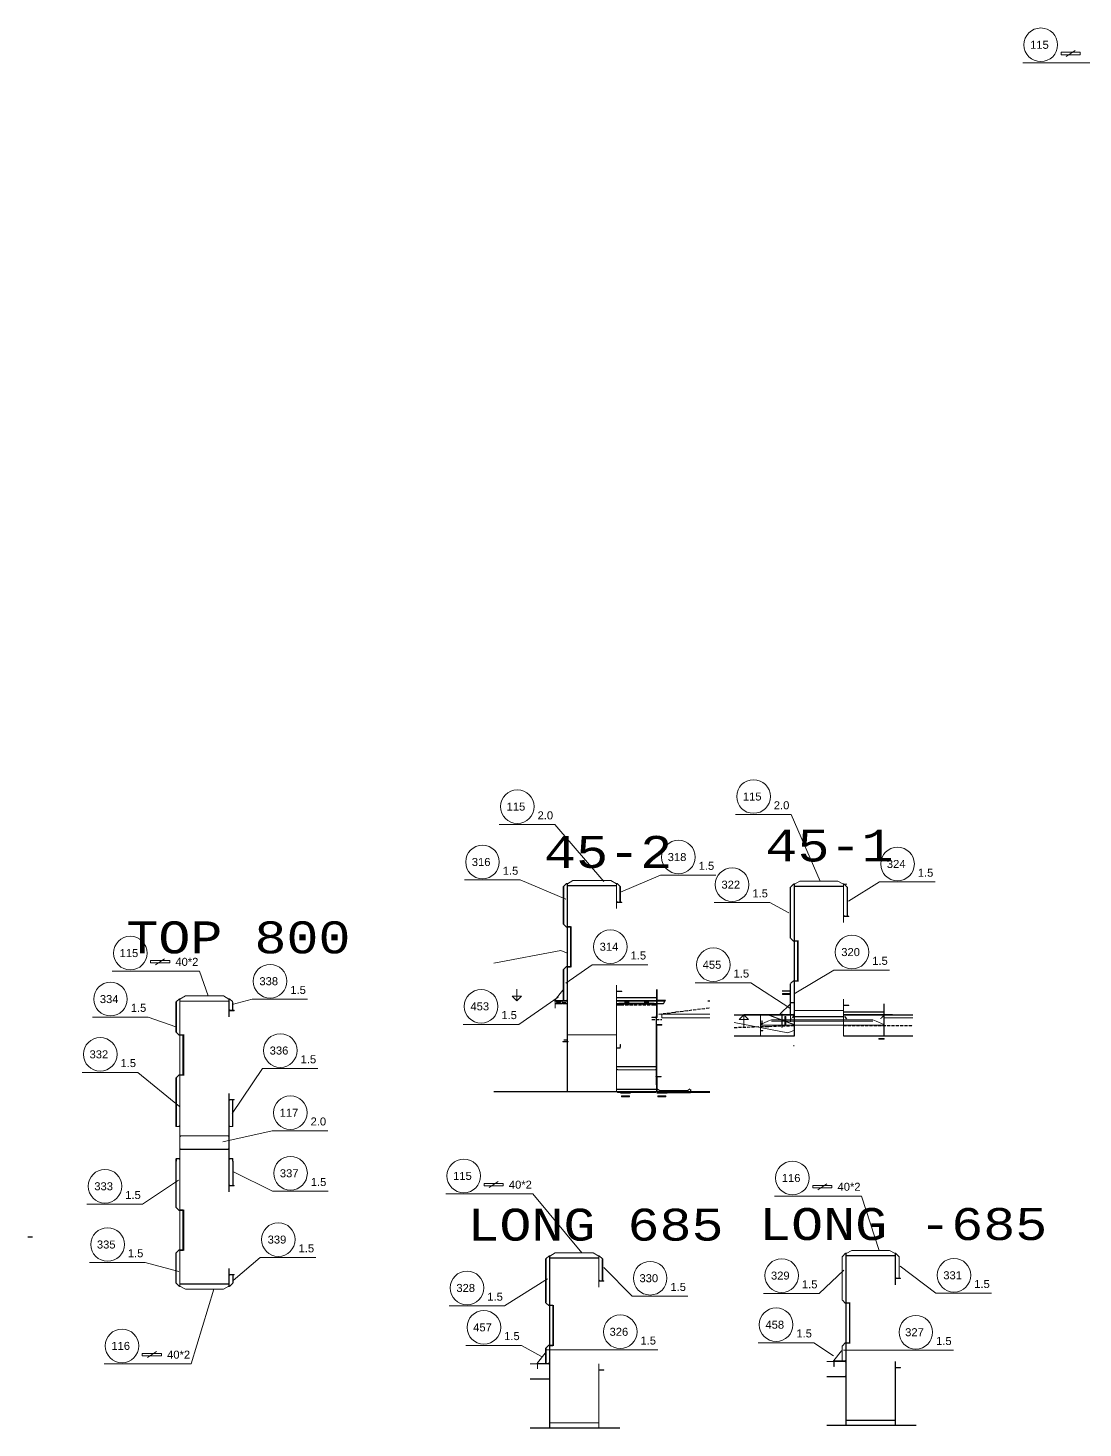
# Model space of a CAD drawing. Header units: inches. Extents: x -13175 to 44880, y -10439 to 22675.
# Drawn here: x -1612 to 6641, y -10278 to 674 of the extents above; entities that cross this region are included whole.
import ezdxf

# ---------------------------------------------------------------- set-up
doc = ezdxf.new("R2010")
doc.units = ezdxf.units.IN
doc.header["$MEASUREMENT"] = 0
for name, pattern in [('Dashed', [10, 7.5, -2.5]), ('Dashed_dotted', [34, 24, -5, 0, -5]), ('Short_dashed', [5, 3.75, -1.25])]:
    doc.linetypes.add(name, pattern=pattern)
doc.layers.get('0').update_dxf_attribs({"linetype": 'CONTINUOUS'})
doc.styles.add('Style_ARIAL', font='ARIAL')
doc.styles.add('Style_Courier_New', font='Courier New')

msp = doc.modelspace()

# ---------------------------------------------------------------- linework, layer by layer
at = {"color": 1, "lineweight": 0}
for p, q in [((6619.93505, 483.94523), (6469.64131, 483.94523)), ((6469.64131, 483.94523), (6469.64131, 465.1586)), ((6469.64131, 465.1586), (6619.93505, 465.1586)), ((6509.56288, 451.06864), (6580.01348, 498.03519)), ((6619.93505, 465.1586), (6619.93505, 483.94523)), ((-503.43684, -6621.22369), (-653.73019, -6621.22369)), ((-653.73019, -6621.22369), (-653.73019, -6640.01031)), ((-653.73019, -6640.01031), (-503.43684, -6640.01031)), ((-613.80862, -6654.10028), (-543.35841, -6607.13372)), ((-503.43684, -6640.01031), (-503.43684, -6621.22369)), ((-380.68751, -6898.09899), (-83.79001, -6898.09899)), ((-40.489, -6938.09838), (-423.9889, -6938.09838)), ((4203.69435, -7084.68804), (4996.98888, -7084.68804)), ((4203.69435, -7095.73693), (4996.98888, -7095.73693)), ((5083.59166, -7127.11511), (4117.09157, -7127.11511)), ((2992.17931, -7450.47937), (3305.67876, -7450.47937)), ((3295.67891, -7475.2276), (3002.17916, -7475.2276)), ((3305.67876, -7627.25549), (2992.17931, -7627.25549)), ((3305.67876, -7629.37646), (2992.17931, -7629.37646)), ((3002.17916, -7652.00372), (3295.67891, -7652.00372)), ((2105.80922, -8364.32366), (1955.51549, -8364.32366)), ((1955.51549, -8364.32366), (1955.51549, -8383.11029)), ((1955.51549, -8383.11029), (2105.80922, -8383.11029)), ((1995.43706, -8397.20025), (2065.88765, -8350.2337)), ((2105.80922, -8383.11029), (2105.80922, -8364.32366)), ((4677.12117, -8380.88403), (4526.82744, -8380.88403)), ((4526.82744, -8380.88403), (4526.82744, -8399.67065)), ((4526.82744, -8399.67065), (4677.12117, -8399.67065)), ((4566.74901, -8413.76062), (4637.1996, -8366.79406)), ((4677.12117, -8399.67065), (4677.12117, -8380.88403)), ((2852.41109, -8947.73278), (2468.91042, -8947.73278)), ((2512.21181, -8907.73339), (2809.1097, -8907.73339)), ((4758.32387, -8936.64117), (4758.32387, -9277.93145)), ((5171.87825, -8928.48687), (4788.37834, -8928.48687)), ((4831.67974, -8888.48748), (5128.57686, -8888.48748)), ((5201.93273, -9103.43194), (5201.93273, -8936.64117)), ((-40.489, -9152.09985), (-423.9889, -9152.09985)), ((-380.68751, -9192.09924), (-83.79001, -9192.09924)), ((4758.32387, -9635.04205), (4758.32387, -9750.43206)), ((-567.84076, -9694.09509), (-718.13411, -9694.09509)), ((-718.13411, -9694.09509), (-718.13411, -9712.88171)), ((-718.13411, -9712.88171), (-567.84076, -9712.88171)), ((-678.21254, -9726.97168), (-607.76233, -9680.00512)), ((-567.84076, -9712.88171), (-567.84076, -9694.09509))]:
    msp.add_line(p, q, dxfattribs=at)
at = {"color": 3, "lineweight": 0}
for p, q in [((2605.67876, -7644.93127), (2605.67876, -6014.3847)), ((2605.67952, -6358.56347), (2605.67952, -6019.29345)), ((2607.1787, -7644.93127), (2607.1787, -6014.3847)), ((2947.88762, -5995.11132), (2649.97045, -5995.11132)), ((2990.67937, -6213.56225), (2990.67937, -6014.3847)), ((2992.17931, -6213.56225), (2992.17931, -6014.3847)), ((2992.17931, -6019.29345), (2992.17931, -6163.54394)), ((4382.09172, -6019.06152), (4382.09172, -7210.55322)), ((4383.59166, -6019.06152), (4383.59166, -7210.55322)), ((4426.56118, -5999.56384), (4724.12282, -5999.56384)), ((4767.09157, -6019.06152), (4767.09157, -6323.65441)), ((4768.59151, -6019.06152), (4768.59151, -6323.65441)), ((2607.17946, -6035.1336), (2990.67937, -6035.1336)), ((4382.09172, -6024.02978), (4382.09172, -6468.65869)), ((4767.09157, -6039.58612), (4383.59166, -6039.58612)), ((4768.59151, -6273.65441), (4768.59151, -6024.02978)), ((2992.17931, -6163.54394), (3017.67903, -6163.54394)), ((4794.092, -6273.65441), (4768.59151, -6273.65441)), ((2632.17946, -6673.56286), (2632.17946, -6353.56317)), ((2637.179, -6673.56286), (2637.179, -6353.56317)), ((4408.59166, -6463.65533), (4408.59166, -6783.65502)), ((4413.59197, -6463.65533), (4413.59197, -6783.65502)), ((2605.67876, -6933.58178), (2605.67876, -6668.55798)), ((4382.09172, -6778.65319), (4382.09172, -7043.677)), ((2990.67937, -7644.93127), (2990.67937, -6813.56225)), ((2992.17931, -7644.93127), (2992.17931, -6813.56225)), ((3305.67876, -7063.08923), (3305.67876, -6848.72918)), ((3308.6794, -7063.08923), (3308.6794, -6848.72918)), ((-425.48884, -9173.11273), (-425.48884, -6917.08551)), ((-425.48884, -7205.09973), (-425.48884, -6922.09954)), ((-423.9889, -9173.11273), (-423.9889, -6917.08551)), ((-40.489, -7060.09851), (-40.489, -6917.08551)), ((-38.98906, -7060.09851), (-38.98906, -6917.08551)), ((-38.98906, -6922.09954), (-38.98906, -7010.10003)), ((2605.67876, -6933.58178), (2505.67876, -6933.58178)), ((2605.67876, -6937.82525), (2505.67876, -6937.82525)), ((2571.60588, -6956.21362), (2605.67952, -6956.21362)), ((2571.60588, -6959.04107), (2605.67952, -6959.04107)), ((2580.17903, -6933.58178), (2605.67876, -6933.58178)), ((3305.67876, -6933.58178), (2992.17931, -6933.58178)), ((3305.67876, -6937.82525), (2992.17931, -6937.82525)), ((2992.17931, -6956.9201), (3305.67952, -6956.9201)), ((2992.17931, -6959.04107), (3305.67952, -6959.04107)), ((3305.67876, -6937.82525), (3305.67876, -6933.58178)), ((3305.77947, -6937.82525), (3305.77947, -6933.58178)), ((3307.1787, -6956.21209), (3358.96627, -6956.21209)), ((3307.1787, -6959.04107), (3357.52584, -6959.04107)), ((3723.12261, -6935.70275), (3705.28814, -6935.70275)), ((3723.12261, -6937.82525), (3705.28814, -6937.82525)), ((4767.09157, -6923.65441), (4767.09157, -7210.55322)), ((4768.59151, -6923.65441), (4768.59151, -7210.55322)), ((5082.09172, -6958.8244), (5082.09172, -7210.55322)), ((5085.0916, -6958.8244), (5085.0916, -7210.55322)), ((-38.98906, -7010.10003), (-13.48895, -7010.10003)), ((3347.67934, -7040.35668), (3347.67934, -7068.64038)), ((3347.67934, -7040.35668), (3723.12261, -7040.35668)), ((3723.12261, -7068.64038), (3347.67934, -7068.64038)), ((3912.01879, -7047.91894), (4382.09172, -7047.91894)), ((4188.79567, -7050.48089), (4381.12126, -7123.35992)), ((4189.76613, -7047.91894), (4382.09172, -7120.7995)), ((4382.09172, -7043.677), (4356.592, -7043.677)), ((4768.59151, -7043.677), (5082.09172, -7043.677)), ((4768.59151, -7047.91894), (5082.09172, -7047.91894)), ((5085.0916, -7045.09149), (5310.83776, -7045.09149)), ((5085.0916, -7047.91894), (5310.83776, -7047.91894)), ((-398.9889, -7520.09912), (-398.9889, -7200.09942)), ((-393.98898, -7520.09912), (-393.98898, -7200.09942)), ((3305.67876, -7527.55151), (3305.67876, -7121.6723)), ((3307.67919, -7527.55151), (3307.67919, -7121.6723)), ((3912.01879, -7210.55322), (4383.59166, -7210.55322)), ((3912.01879, -7212.67419), (4383.59166, -7212.67419)), ((4117.09157, -7174.41278), (4117.09157, -7210.55322)), ((4118.59151, -7174.41278), (4118.59151, -7210.55322)), ((4767.09157, -7210.55322), (5310.83776, -7210.55322)), ((4767.09157, -7212.67419), (5310.83776, -7212.67419)), ((2992.17931, -7303.40142), (3017.73397, -7303.40142)), ((2992.17931, -7305.52392), (3017.73397, -7305.52392)), ((-425.48884, -7918.59918), (-425.48884, -7515.10034)), ((3305.67876, -7644.93127), (3305.67876, -7531.79345)), ((3308.6794, -7644.93127), (3308.6794, -7531.79345)), ((-40.489, -8430.09973), (-40.489, -7660.09851)), ((-38.98906, -8430.09973), (-38.98906, -7660.09851)), ((3723.12261, -7644.93127), (2030.82906, -7644.93127)), ((3723.12261, -7647.76025), (2030.82906, -7647.76025)), ((-38.98906, -7710.10003), (-38.98906, -7918.59918)), ((-13.48895, -7710.10003), (-38.98906, -7710.10003)), ((-451.0435, -7918.59918), (-425.48884, -7918.59918)), ((-451.0435, -7920.09912), (-425.48884, -7920.09912)), ((-450.98895, -7900.09942), (-450.98895, -7918.59918)), ((-450.98895, -7918.59918), (-425.48884, -7918.59918)), ((-423.9889, -7993.10022), (-423.9889, -8097.09954)), ((-40.489, -7993.10022), (-423.9889, -7993.10022)), ((-40.489, -8097.09954), (-40.489, -7993.10022)), ((-38.98906, -7918.59918), (-13.4344, -7918.59918)), ((-38.98906, -7918.59918), (-13.48895, -7918.59918)), ((-38.98906, -7920.09912), (-13.4344, -7920.09912)), ((-13.48895, -7918.59918), (-13.48895, -7900.09942)), ((-423.9889, -8097.09954), (-40.489, -8097.09954)), ((-451.0435, -8170.09912), (-425.48884, -8170.09912)), ((-451.0435, -8171.59906), (-425.48884, -8171.59906)), ((-450.98895, -8190.10034), (-450.98895, -8171.59906)), ((-450.98895, -8171.59906), (-425.48884, -8171.59906)), ((-425.48884, -8171.59906), (-425.48884, -8575.09942)), ((-38.98906, -8170.09912), (-13.4344, -8170.09912)), ((-38.98906, -8380.09973), (-38.98906, -8171.59906)), ((-38.98906, -8171.59906), (-13.48895, -8171.59906)), ((-38.98906, -8171.59906), (-13.4344, -8171.59906)), ((-13.48895, -8171.59906), (-13.48895, -8190.10034)), ((-13.48895, -8380.09973), (-38.98906, -8380.09973)), ((-398.9889, -8570.09912), (-398.9889, -8890.10034)), ((-393.98898, -8570.09912), (-393.98898, -8890.10034)), ((-1612.48874, -8782.10015), (-1577.48889, -8782.10015)), ((-1612.48874, -8785.10003), (-1577.48889, -8785.10003)), ((-425.48884, -8885.10003), (-425.48884, -9168.10022)), ((2467.41048, -10275.73266), (2467.41048, -8927.39587)), ((2467.41048, -9320.73236), (2467.41048, -8932.33209)), ((2468.91042, -10275.73266), (2468.91042, -8927.39587)), ((2852.41109, -9175.73266), (2852.41109, -8927.39587)), ((2853.91103, -9175.73266), (2853.91103, -8927.39587)), ((2853.91103, -8932.33209), (2853.91103, -9125.73266)), ((4786.87841, -10256.48675), (4786.87841, -8908.16674)), ((4786.87841, -9301.48645), (4786.87841, -8913.08618)), ((4788.37834, -10256.48675), (4788.37834, -8908.16674)), ((5171.87825, -9156.48675), (5171.87825, -8908.16674)), ((5173.37819, -9156.48675), (5173.37819, -8908.16674)), ((5173.37819, -8913.08618), (5173.37819, -9106.48675)), ((-40.489, -9173.11273), (-40.489, -9030.09973)), ((-38.98906, -9173.11273), (-38.98906, -9030.09973)), ((-38.98906, -9168.10022), (-38.98906, -9080.09973)), ((-38.98906, -9080.09973), (-13.48895, -9080.09973)), ((2853.91103, -9125.73266), (2879.41075, -9125.73266)), ((5173.37819, -9106.48675), (5198.87868, -9106.48675)), ((4813.37834, -9296.48614), (4813.37834, -9616.48584)), ((4818.37865, -9296.48614), (4818.37865, -9616.48584)), ((2493.91042, -9635.73175), (2493.91042, -9315.73205)), ((2498.91072, -9635.73175), (2498.91072, -9315.73205)), ((2467.41048, -9772.73278), (2467.41048, -9630.73297)), ((4786.87841, -9753.48687), (4786.87841, -9611.48706)), ((2467.41048, -9775.73266), (2317.41048, -9775.73266)), ((2467.41048, -9772.73278), (2367.41048, -9772.73278)), ((2467.41048, -9775.73266), (2367.41048, -9775.73266)), ((2441.91075, -9772.73278), (2467.41048, -9772.73278)), ((2467.41048, -9889.7326), (2467.41048, -9775.73266)), ((2852.41109, -10275.73266), (2852.41109, -9775.73266)), ((2853.91103, -10275.73266), (2853.91103, -9775.73266)), ((4786.87841, -9756.48675), (4636.87841, -9756.48675)), ((4786.87841, -9753.48687), (4686.87841, -9753.48687)), ((4786.87841, -9756.48675), (4686.87841, -9756.48675)), ((4761.37868, -9753.48687), (4786.87841, -9753.48687)), ((4786.87841, -9870.48669), (4786.87841, -9756.48675)), ((5171.87825, -10256.48675), (5171.87825, -9756.48675)), ((5173.37819, -10256.48675), (5173.37819, -9756.48675)), ((4636.87841, -9874.55926), (4782.94393, -9874.55926)), ((3017.41048, -10275.73266), (2317.41048, -10275.73266)), ((3017.41048, -10277.73309), (2317.41048, -10277.73309)), ((5336.87841, -10256.48675), (4636.87841, -10256.48675)), ((5336.87841, -10258.48718), (4636.87841, -10258.48718))]:
    msp.add_line(p, q, dxfattribs=at)
at = {"color": 3, "linetype": 'Short_dashed', "lineweight": 25}
for p, q in [((2577.12423, -6042.87133), (2577.12423, -6335.87518)), ((3020.73384, -6160.48913), (3020.73384, -6042.87133)), ((4353.53719, -6445.11743), (4353.53719, -6047.62597)), ((2577.12423, -6692.07025), (2577.12423, -6930.52697)), ((4353.53719, -7040.62219), (4353.53719, -6802.2265)), ((-454.04376, -6945.65454), (-454.04376, -7181.54473)), ((-10.43414, -7007.04522), (-10.43414, -6945.65454)), ((2317.41048, -9893.80517), (2463.476, -9893.80517))]:
    msp.add_line(p, q, dxfattribs=at)
at = {"color": 7, "lineweight": 0}
for p, q in [((4768.59151, -6024.08013), (4794.092, -6024.08013)), ((4352.03725, -6970.1571), (4352.03725, -7101.54748))]:
    msp.add_line(p, q, dxfattribs=at)
at = {"color": 1, "linetype": 'Short_dashed', "lineweight": 25}
for p, q in [((4797.14681, -6047.62597), (4797.14681, -6270.60113)), ((-454.04376, -7538.6538), (-454.04376, -7900.09942)), ((-10.43414, -7900.09942), (-10.43414, -7713.15484)), ((-454.04376, -8551.54443), (-454.04376, -8190.10034)), ((-10.43414, -8190.10034), (-10.43414, -8377.04492)), ((-454.04376, -9144.54522), (-454.04376, -8908.65502)), ((2438.85595, -8955.88708), (2438.85595, -9297.17736)), ((2882.46556, -9122.67785), (2882.46556, -8955.88708)), ((-10.43414, -9083.15454), (-10.43414, -9144.54522)), ((2438.85595, -9654.28796), (2438.85595, -9769.67797))]:
    msp.add_line(p, q, dxfattribs=at)
at = {"color": 6, "lineweight": 0}
for p, q in [((2210.67907, -6935.70275), (2174.2304, -6899.00994)), ((2247.37188, -6899.00994), (2174.2304, -6899.00994)), ((2210.67907, -6844.21563), (2210.67907, -6935.70275)), ((2247.37188, -6899.00994), (2210.67907, -6935.70275)), ((3950.39922, -7082.49078), (3987.09203, -7045.79797)), ((3950.39922, -7082.49078), (4023.5407, -7082.49078)), ((3987.09203, -7045.79797), (4023.5407, -7082.49078)), ((3987.09203, -7137.28509), (3987.09203, -7045.79797)), ((4383.59166, -7060.15039), (4383.59166, -7011.14984)), ((4383.59166, -7011.14984), (4767.09157, -7011.14984)), ((4767.09157, -7060.15039), (4383.59166, -7060.15039)), ((4767.09157, -7060.15039), (4767.09157, -7011.14984))]:
    msp.add_line(p, q, dxfattribs=at)
at = {"color": 2, "linetype": 'Dashed', "lineweight": 25}
for p, q in [((4289.09169, -6856.99945), (4352.09142, -6856.99945)), ((3032.17946, -6959.04107), (3112.179, -6959.04107)), ((3185.67907, -6959.04107), (3265.67937, -6959.04107)), ((4287.09203, -7144.15612), (4287.09203, -7038.08923))]:
    msp.add_line(p, q, dxfattribs=at)
at = {"color": 2, "lineweight": 0}
for p, q in [((4289.2809, -6878.08557), (4289.2809, -6885.91333)), ((4351.90297, -6878.08557), (4289.2809, -6878.08557)), ((4289.2809, -6885.91333), (4351.90297, -6885.91333)), ((4351.90297, -6885.91333), (4351.90297, -6878.08557)), ((2554.83495, -6944.5849), (2523.52391, -6944.5849)), ((2523.52391, -6944.5849), (2523.52391, -6948.49877)), ((2523.52391, -6948.49877), (2554.83495, -6948.49877)), ((2554.83495, -6948.49877), (2554.83495, -6944.5849)), ((3087.83437, -6944.5849), (3056.52333, -6944.5849)), ((3056.52333, -6944.5849), (3056.52333, -6948.49877)), ((3056.52333, -6948.49877), (3087.83437, -6948.49877)), ((3087.83437, -6948.49877), (3087.83437, -6944.5849)), ((3241.33474, -6944.5849), (3210.0237, -6944.5849)), ((3210.0237, -6944.5849), (3210.0237, -6948.49877)), ((3210.0237, -6948.49877), (3241.33474, -6948.49877)), ((3241.33474, -6948.49877), (3241.33474, -6944.5849)), ((3368.80437, -6930.12719), (3306.1823, -6930.12719)), ((3306.1823, -6930.12719), (3306.1823, -6937.95495)), ((3306.1823, -6937.95495), (3368.80437, -6937.95495)), ((3368.80437, -6937.95495), (3368.80437, -6930.12719)), ((4127.63463, -7092.36779), (4131.54851, -7092.36779)), ((4127.63463, -7123.67883), (4127.63463, -7092.36779)), ((4131.54851, -7092.36779), (4131.54851, -7123.67883)), ((4316.00591, -7059.81164), (4308.17815, -7059.81164)), ((4308.17815, -7059.81164), (4308.17815, -7122.43371)), ((4316.00591, -7122.43371), (4316.00591, -7059.81164)), ((4131.54851, -7123.67883), (4127.63463, -7123.67883)), ((4308.17815, -7122.43371), (4316.00591, -7122.43371)), ((3030.86797, -7680.16229), (3030.86797, -7687.99005)), ((3093.49004, -7680.16229), (3030.86797, -7680.16229)), ((3030.86797, -7687.99005), (3093.49004, -7687.99005)), ((3093.49004, -7687.99005), (3093.49004, -7680.16229)), ((3315.86782, -7680.16229), (3315.86782, -7687.99005)), ((3378.48989, -7680.16229), (3315.86782, -7680.16229)), ((3315.86782, -7687.99005), (3378.48989, -7687.99005)), ((3378.48989, -7687.99005), (3378.48989, -7680.16229))]:
    msp.add_line(p, q, dxfattribs=at)
at = {"color": 3, "linetype": 'Dashed_dotted', "lineweight": 25}
for p, q in [((2571.67913, -6948.43316), (2605.67952, -6948.43316)), ((2992.17931, -6966.46447), (3305.67952, -6966.46447)), ((3026.17894, -6969.64593), (2992.17931, -6969.64593)), ((3305.67952, -6969.64593), (3271.67913, -6969.64593)), ((3321.67913, -7040.35668), (3723.12261, -6990.08203)), ((4382.09172, -6952.45996), (4356.592, -6952.45996)), ((3268.67925, -7082.78375), (3347.67934, -7082.78375)), ((4117.09157, -7111.20477), (4117.09157, -7129.23608)), ((4382.09172, -7051.4544), (4356.592, -7076.56121)), ((4794.092, -7076.56121), (4768.59151, -7051.4544)), ((5082.09172, -7051.4544), (5056.592, -7076.56121)), ((3912.01879, -7144.28887), (4383.59166, -7129.23608)), ((4767.09157, -7129.23608), (5310.83776, -7129.23608)), ((4382.09172, -7288.3349), (4377.09142, -7288.3349))]:
    msp.add_line(p, q, dxfattribs=at)
at = {"color": 3, "lineweight": 25}
for p, q in [((3305.67876, -6912.37054), (2992.17931, -6912.37054)), ((3305.67876, -6913.07702), (3305.67876, -6910.95605)), ((3305.67876, -7593.31384), (3305.67876, -7053.08404)), ((4767.09157, -7060.6463), (4383.59166, -7060.6463)), ((4768.59151, -7023.17071), (5082.09172, -7023.17071)), ((5085.0916, -7045.08996), (5310.83776, -7045.08996)), ((-398.9889, -7520.09912), (-398.9889, -7200.09942)), ((2605.67952, -7244.71154), (2580.17903, -7244.71154)), ((2992.17931, -7627.25549), (3017.67903, -7627.25549)), ((3307.1787, -7652.00372), (3570.67891, -7652.00372)), ((3723.12261, -7652.00372), (3336.2795, -7652.00372)), ((3570.67891, -7629.37646), (3570.67891, -7653.41821)), ((-398.9889, -8890.10034), (-398.9889, -8570.09912))]:
    msp.add_line(p, q, dxfattribs=at)
at = {"color": 1, "linetype": 'Short_dashed', "lineweight": 0}
msp.add_line((2992.17931, -7452.60034), (3305.67876, -7452.60034), dxfattribs=at)
at = {"color": 2, "lineweight": 25}
for p, q in [((3102.17916, -7659.07617), (3022.17885, -7659.07617)), ((3387.179, -7659.07617), (3307.1787, -7659.07617))]:
    msp.add_line(p, q, dxfattribs=at)
at = {"color": 1, "lineweight": 0}
for points in [[(7126.25829, 212.08014), (6852.27147, 401.75376), (6170.22878, 401.75376)], [(2891.84667, -6003.09777), (2509.55373, -5557.61743), (2074.679, -5557.61743)], [(4585.30828, -5999.9392), (4357.82796, -5478.63031), (3922.95324, -5478.63031)], [(2595.46376, -6141.06012), (2237.18969, -5990.8175), (1802.31496, -5990.8175)], [(2607.18175, -6034.81774), (2607.18175, -6019.81683), (2650.48314, -5994.81683)], [(2990.67784, -6034.81774), (2990.67784, -6019.81683), (2947.37645, -5994.81683)], [(3023.08141, -6087.1264), (3335.12593, -5952.29211), (3770.00066, -5952.29211)], [(4383.59471, -6039.39386), (4383.59471, -6024.39294), (4426.89611, -5999.39294)], [(4767.08928, -6039.39386), (4767.08928, -6024.39294), (4723.78789, -5999.39294)], [(4806.74611, -6156.46997), (5049.44783, -6006.22583), (5484.32256, -6006.22583)], [(4794.092, -6044.57116), (4798.64675, -6049.12591), (4798.64675, -6269.09967), (4794.092, -6273.65441)], [(4340.6046, -6248.92755), (4190.36122, -6168.02697), (3755.4865, -6168.02697)], [(2596.25112, -6798.65747), (2802.37142, -6653.72949), (3237.24614, -6653.72949)], [(-202.06546, -6898.09899), (-271.10003, -6703.41516), (-953.14311, -6703.41516)], [(4380.47734, -6882.39465), (4692.8774, -6695.59808), (5127.75212, -6695.59808)], [(-423.9889, -6938.09838), (-423.9889, -6923.09899), (-380.68751, -6898.09899)], [(-40.489, -6938.09838), (-40.489, -6923.09899), (-83.79001, -6898.09899)], [(4346.76763, -6994.2965), (4043.25277, -6794.84429), (3608.37804, -6794.84429)], [(-16.20883, -6965.82055), (140.56379, -6923.44995), (575.43889, -6923.44995)], [(2534.35002, -6907.57775), (2226.49861, -7120.03961), (1791.62389, -7120.03961)], [(2510.67907, -6937.82525), (2510.67907, -6994.39263), (2512.67873, -6994.39263), (2512.67873, -6937.82525)], [(2995.17919, -6968.58544), (3013.56984, -6955.5819), (3284.28899, -6955.5819), (3302.67888, -6968.58544)], [(-456.86549, -7139.54187), (-672.95703, -7063.27386), (-1107.83213, -7063.27386)], [(4117.09157, -7127.11511), (4117.09157, -7120.04418), (4176.63213, -7095.73693), (4203.69435, -7084.68804)], [(4287.09203, -7047.91894), (4287.09203, -7104.48785), (4289.09169, -7104.48785), (4289.09169, -7047.91894)], [(5083.59166, -7127.11511), (5083.59166, -7120.04418), (5024.0511, -7095.73693), (4996.98888, -7084.68804)], [(5085.0916, -7042.26251), (5085.0916, -7069.02948), (5310.83776, -7069.02948)], [(2572.67934, -7254.92273), (2612.67873, -7254.92273), (2612.67873, -7258.02941), (2572.67934, -7258.02941), (2572.67934, -7254.92273)], [(-427.20584, -7762.39343), (-753.46164, -7495.4577), (-1188.33674, -7495.4577)], [(-450.98895, -7535.59899), (-455.5437, -7540.15374), (-455.5437, -7900.09942), (-450.98895, -7900.09942)], [(-16.20883, -7817.47613), (221.06801, -7465.79766), (655.94274, -7465.79766)], [(3002.17916, -7475.2276), (2992.17931, -7468.15667), (2992.17931, -7450.47937)], [(3295.67891, -7475.2276), (3305.67876, -7468.15667), (3305.67876, -7450.47937)], [(3002.17916, -7652.00372), (2992.17931, -7644.9328), (2992.17931, -7627.25549)], [(3295.67891, -7652.00372), (3305.67876, -7644.9328), (3305.67876, -7627.25549)], [(-13.48895, -7900.09942), (-8.9342, -7900.09942), (-8.9342, -7714.65478), (-13.48895, -7710.10003)], [(-455.5437, -7915.5993), (-455.5437, -7900.15435), (-454.04376, -7900.15435), (-454.04376, -7915.5993)], [(-87.29762, -8039.1253), (299.08162, -7952.1914), (733.95635, -7952.1914)], [(-8.9342, -7915.5993), (-8.9342, -7900.15435), (-10.43414, -7900.15435), (-10.43414, -7915.5993)], [(-455.5437, -8174.59893), (-455.5437, -8190.04541), (-454.04376, -8190.04541), (-454.04376, -8174.59893)], [(-450.98895, -8554.59924), (-455.5437, -8550.04449), (-455.5437, -8190.10034), (-450.98895, -8190.10034)], [(-13.48895, -8190.10034), (-8.9342, -8190.10034), (-8.9342, -8375.54498), (-13.48895, -8380.09973)], [(-8.9342, -8174.59893), (-8.9342, -8190.04541), (-10.43414, -8190.04541), (-10.43414, -8174.59893)], [(-4.47978, -8273.32177), (300.57393, -8425.8471), (735.44866, -8425.8471)], [(-434.32711, -8338.02972), (-716.27025, -8527.53167), (-1151.14535, -8527.53167)], [(2719.2072, -8907.73187), (2338.14489, -8446.51513), (1656.10219, -8446.51513)], [(5047.69384, -8888.48596), (4909.45684, -8463.0755), (4227.41414, -8463.0755)], [(-450.98895, -9147.60003), (-455.5437, -9143.04528), (-455.5437, -8910.15496), (-450.98895, -8905.60022)], [(-7.35301, -9124.78662), (205.02492, -8944.58642), (639.89965, -8944.58642)], [(2441.91075, -8952.83227), (2437.35601, -8957.38702), (2437.35601, -9295.67742), (2441.91075, -9300.23217)], [(2468.91042, -8947.73278), (2468.91042, -8932.73339), (2512.21181, -8907.73339)], [(2852.41109, -8947.73278), (2852.41109, -8932.73339), (2809.1097, -8907.73339)], [(2879.41075, -9125.73266), (2883.9655, -9121.17791), (2883.9655, -8957.38702), (2879.41075, -8952.83227)], [(4761.37868, -8933.58636), (4756.82393, -8938.14111), (4756.82393, -9276.43151), (4761.37868, -9280.98626)], [(4788.37834, -8928.48687), (4788.37834, -8913.48748), (4831.67974, -8888.48748)], [(5171.87825, -8928.48687), (5171.87825, -8913.48748), (5128.57686, -8888.48748)], [(5198.87868, -9106.48675), (5203.43343, -9101.932), (5203.43343, -8938.14111), (5198.87868, -8933.58636)], [(-432.10925, -9053.99346), (-695.973, -8983.20031), (-1130.84811, -8983.20031)], [(-13.48895, -9080.09973), (-8.9342, -9084.65448), (-8.9342, -9143.04528), (-13.48895, -9147.60003)], [(2892.41735, -9021.57159), (3114.12603, -9246.74554), (3549.00075, -9246.74554)], [(4770.99782, -9043.10174), (4577.62319, -9226.29876), (4142.74846, -9226.29876)], [(5211.18108, -9012.5689), (5491.06618, -9223.75512), (5925.94091, -9223.75512)], [(-158.37039, -9192.09924), (-335.50395, -9776.28656), (-1017.54702, -9776.28656)], [(-423.9889, -9152.09985), (-423.9889, -9167.09924), (-380.68751, -9192.09924)], [(-40.489, -9152.09985), (-40.489, -9167.09924), (-83.79001, -9192.09924)], [(2452.46373, -9111.64117), (2116.43621, -9322.95709), (1681.56148, -9322.95709)], [(2403.9652, -9717.87591), (2248.07607, -9631.2716), (1813.20134, -9631.2716)], [(4690.33757, -9714.41217), (4534.44844, -9610.48608), (4099.57372, -9610.48608)], [(4761.37868, -9631.98724), (4756.82393, -9636.54199), (4756.82393, -9748.93212), (4761.37868, -9753.48687)], [(2441.91075, -9651.23315), (2437.35601, -9655.7879), (2437.35601, -9768.17804), (2441.91075, -9772.73278)], [(2442.07097, -9665.91363), (2879.93261, -9665.91363), (3314.80733, -9665.91363)], [(4766.54912, -9669.37738), (5192.65996, -9669.37738), (5627.53469, -9669.37738)], [(2372.41079, -9775.73266), (2372.41079, -9815.73205), (2374.41045, -9815.73205), (2374.41045, -9775.73266)], [(4691.87871, -9756.48675), (4691.87871, -9796.48614), (4693.87838, -9796.48614), (4693.87838, -9756.48675)]]:
    msp.add_lwpolyline(points, dxfattribs=at)
at = {"color": 3, "lineweight": 0}
for points in [[(2605.67952, -6019.29345), (2600.70211, -6019.29345), (2580.17903, -6039.81652)], [(2649.97045, -5995.11132), (2607.17946, -6019.81683), (2607.17946, -6035.1336)], [(2990.67937, -6035.1336), (2990.67937, -6019.81683), (2947.88762, -5995.11132)], [(3017.67903, -6039.81652), (2997.15673, -6019.29345), (2992.17931, -6019.29345)], [(4383.59166, -6039.58612), (4383.59166, -6024.37158), (4426.56118, -5999.56384)], [(4724.12282, -5999.56384), (4767.09157, -6024.37158), (4767.09157, -6039.58612)], [(2580.17903, -6039.81652), (2575.62429, -6044.37127), (2575.62429, -6334.37524), (2580.17903, -6338.92999)], [(3017.67903, -6163.54394), (3022.23378, -6158.98919), (3022.23378, -6044.37127), (3017.67903, -6039.81652)], [(4356.592, -6448.17224), (4352.03725, -6443.61749), (4352.03725, -6049.12591), (4356.592, -6044.57116)], [(4356.592, -6044.57116), (4377.13414, -6024.02978), (4382.09172, -6024.02978)], [(4768.59151, -6024.02978), (4773.54909, -6024.02978), (4794.092, -6044.57116)], [(2580.17903, -6338.92999), (2600.72881, -6358.56347), (2605.67952, -6358.56347)], [(4382.09172, -6468.65869), (4377.07845, -6468.65869), (4356.592, -6448.17224)], [(2030.82906, -6641.7666), (2555.45369, -6542.36627), (2601.81523, -6561.29327)], [(2605.67876, -6668.55798), (2600.63649, -6668.55798), (2580.17903, -6689.01544)], [(2580.17903, -6689.01544), (2575.62429, -6693.57019), (2575.62429, -6929.02703), (2580.17903, -6933.58178)], [(4356.592, -6799.17169), (4377.10973, -6778.65319), (4382.09172, -6778.65319)], [(4356.592, -7043.677), (4352.03725, -7039.12225), (4352.03725, -6803.72644), (4356.592, -6799.17169)], [(-450.98895, -6942.59973), (-455.5437, -6947.15448), (-455.5437, -7180.0448), (-450.98895, -7184.59954)], [(-425.48884, -6922.09954), (-430.48877, -6922.09954), (-450.98895, -6942.59973)], [(-13.48895, -6942.59973), (-33.98875, -6922.09954), (-38.98906, -6922.09954)], [(-13.48895, -7010.10003), (-8.9342, -7005.54528), (-8.9342, -6947.15448), (-13.48895, -6942.59973)], [(2565.60613, -6950.55566), (2565.60613, -6930.85961), (2567.60656, -6930.85961), (2567.60656, -6950.55566)], [(3308.6794, -6937.82525), (3373.67879, -6937.82525), (3373.67879, -6933.58178), (3308.6794, -6933.58178)], [(3268.67925, -7063.08923), (3308.6794, -7063.08923), (3308.6794, -7066.1242), (3268.67925, -7066.1242), (3268.67925, -7063.08923)], [(3912.01879, -7045.09149), (3987.09203, -7045.09149), (3987.09203, -7043.677), (4382.09172, -7043.677)], [(3912.01879, -7106.44403), (4331.86666, -7185.99267), (4378.2282, -7167.06567)], [(-450.98895, -7184.59954), (-430.48877, -7205.09973), (-425.48884, -7205.09973)], [(3307.67919, -7121.6723), (3347.67934, -7121.6723), (3347.67934, -7125.91577), (3307.67919, -7125.91577)], [(4121.59215, -7168.04834), (4137.0371, -7168.04834), (4137.0371, -7170.17083), (4121.59215, -7170.17083)], [(3022.23378, -7299.15948), (3022.23378, -7277.31652), (3020.73384, -7277.31652), (3020.73384, -7299.15948)], [(-425.48884, -7515.10034), (-430.48877, -7515.10034), (-450.98895, -7535.59899)], [(3300.67922, -7531.79345), (3340.67937, -7531.79345), (3340.67937, -7527.55151), (3300.67922, -7527.55151), (3300.67922, -7531.79345)], [(3566.67882, -7625.13452), (3548.82527, -7637.75811), (3329.0331, -7637.75811), (3311.17879, -7625.13452)], [(-425.48884, -8575.09942), (-430.48877, -8575.09942), (-450.98895, -8554.59924)], [(-450.98895, -8905.60022), (-430.48877, -8885.10003), (-425.48884, -8885.10003)], [(2467.41048, -8932.33209), (2462.41094, -8932.33209), (2441.91075, -8952.83227)], [(2879.41075, -8952.83227), (2858.91057, -8932.33209), (2853.91103, -8932.33209)], [(4786.87841, -8913.08618), (4781.8781, -8913.08618), (4761.37868, -8933.58636)], [(5198.87868, -8933.58636), (5178.3785, -8913.08618), (5173.37819, -8913.08618)], [(-425.48884, -9168.10022), (-430.48877, -9168.10022), (-450.98895, -9147.60003)], [(-13.48895, -9147.60003), (-33.98875, -9168.10022), (-38.98906, -9168.10022)], [(2441.91075, -9300.23217), (2462.41094, -9320.73236), (2467.41048, -9320.73236)], [(4761.37868, -9280.98626), (4781.8781, -9301.48645), (4786.87841, -9301.48645)], [(2467.41048, -9630.73297), (2462.41094, -9630.73297), (2441.91075, -9651.23315)], [(4786.87841, -9611.48706), (4781.8781, -9611.48706), (4761.37868, -9631.98724)], [(2317.41048, -9895.8056), (2461.545, -9895.8056), (2467.41048, -9889.7326)], [(4636.87841, -9876.55969), (4781.01216, -9876.55969), (4786.87841, -9870.48669)]]:
    msp.add_lwpolyline(points, dxfattribs=at)
at = {"color": 4, "lineweight": 0}
for points in [[(2990.67937, -6036.60607), (2606.67897, -6036.60607), (2606.67897, -6035.08783), (2990.67937, -6035.08783)], [(4767.09157, -6041.17608), (4383.09194, -6041.17608), (4383.09194, -6039.66394), (4767.09157, -6039.66394)], [(-40.489, -6939.3023), (-424.48901, -6939.3023), (-424.48901, -6937.78558), (-40.489, -6937.78558)], [(2990.67937, -7201.30487), (2606.67897, -7201.30487), (2606.67897, -7202.81243), (2990.67937, -7202.81243)], [(-40.489, -7991.50567), (-424.48901, -7991.50567), (-424.48901, -7993.01324), (-40.489, -7993.01324)], [(-40.489, -8098.69256), (-424.48901, -8098.69256), (-424.48901, -8097.18499), (-40.489, -8097.18499)], [(2852.41109, -8949.51348), (2468.41069, -8949.51348), (2468.41069, -8948.00286), (2852.41109, -8948.00286)], [(5171.87825, -8930.29351), (4787.87862, -8930.29351), (4787.87862, -8928.78289), (5171.87825, -8928.78289)], [(-40.489, -9150.89593), (-424.48901, -9150.89593), (-424.48901, -9152.41265), (-40.489, -9152.41265)], [(2852.41109, -10236.54046), (2468.41069, -10236.54046), (2468.41069, -10238.12585), (2852.41109, -10238.12585)], [(5171.87825, -10217.29455), (4787.87862, -10217.29455), (4787.87862, -10218.87994), (5171.87825, -10218.87994)]]:
    msp.add_lwpolyline(points, dxfattribs=at)
at = {"color": 6, "lineweight": 0}
for points in [[(2992.17931, -6163.56225), (3032.1787, -6163.56225), (3032.1787, -6166.56213), (2992.17931, -6166.56213)], [(4768.59151, -6273.65441), (4808.59166, -6273.65441), (4808.59166, -6276.65429), (4768.59151, -6276.65429)], [(2607.1787, -6355.56207), (2632.1787, -6355.56207), (2632.1787, -6358.56195), (2607.1787, -6358.56195)], [(4383.59166, -6465.65423), (4408.59166, -6465.65423), (4408.59166, -6468.65411), (4383.59166, -6468.65411)], [(2607.1787, -6671.56243), (2632.1787, -6671.56243), (2632.1787, -6668.56256), (2607.1787, -6668.56256)], [(4383.59166, -6781.6546), (4408.59166, -6781.6546), (4408.59166, -6778.65472), (4383.59166, -6778.65472)], [(2992.17931, -6863.56225), (3032.1787, -6863.56225), (3032.1787, -6860.56237), (2992.17931, -6860.56237)], [(4768.59151, -6973.65441), (4808.59166, -6973.65441), (4808.59166, -6970.65454), (4768.59151, -6970.65454)], [(-38.98906, -7010.09851), (1.0111, -7010.09851), (1.0111, -7013.09838), (-38.98906, -7013.09838)], [(-423.9889, -7202.09985), (-398.9889, -7202.09985), (-398.9889, -7205.09973), (-423.9889, -7205.09973)], [(-423.9889, -7202.09985), (-398.9889, -7202.09985), (-398.9889, -7205.09973), (-423.9889, -7205.09973)], [(-423.9889, -7518.09869), (-398.9889, -7518.09869), (-398.9889, -7515.09881), (-423.9889, -7515.09881)], [(-423.9889, -7518.09869), (-398.9889, -7518.09869), (-398.9889, -7515.09881), (-423.9889, -7515.09881)], [(-38.98906, -7710.09851), (1.0111, -7710.09851), (1.0111, -7707.09863), (-38.98906, -7707.09863)], [(-38.98906, -8380.09973), (1.0111, -8380.09973), (1.0111, -8383.0996), (-38.98906, -8383.0996)], [(-423.9889, -8572.09954), (-398.9889, -8572.09954), (-398.9889, -8575.09942), (-423.9889, -8575.09942)], [(-423.9889, -8572.09954), (-398.9889, -8572.09954), (-398.9889, -8575.09942), (-423.9889, -8575.09942)], [(-423.9889, -8888.09838), (-398.9889, -8888.09838), (-398.9889, -8885.09851), (-423.9889, -8885.09851)], [(-423.9889, -8888.09838), (-398.9889, -8888.09838), (-398.9889, -8885.09851), (-423.9889, -8885.09851)], [(-38.98906, -9080.09973), (1.0111, -9080.09973), (1.0111, -9077.09985), (-38.98906, -9077.09985)], [(2853.91103, -9125.73266), (2893.91042, -9125.73266), (2893.91042, -9128.73254), (2853.91103, -9128.73254)], [(5173.37819, -9106.48675), (5213.37834, -9106.48675), (5213.37834, -9109.48663), (5173.37819, -9109.48663)], [(4788.37834, -9298.48657), (4813.37834, -9298.48657), (4813.37834, -9301.48645), (4788.37834, -9301.48645)], [(2468.91042, -9317.73248), (2493.91042, -9317.73248), (2493.91042, -9320.73236), (2468.91042, -9320.73236)], [(2468.91042, -9633.73284), (2493.91042, -9633.73284), (2493.91042, -9630.73297), (2468.91042, -9630.73297)], [(4788.37834, -9614.48693), (4813.37834, -9614.48693), (4813.37834, -9611.48706), (4788.37834, -9611.48706)], [(2853.91103, -9825.73266), (2893.91042, -9825.73266), (2893.91042, -9822.73278), (2853.91103, -9822.73278)], [(5173.37819, -9806.48675), (5213.37834, -9806.48675), (5213.37834, -9803.48687), (5173.37819, -9803.48687)]]:
    msp.add_lwpolyline(points, dxfattribs=at)
at = {"color": 2, "lineweight": 0}
for points in [[(2570.67891, -6933.58331), (2510.67907, -6933.58331), (2510.67907, -6928.583), (2570.55684, -6853.59063), (2575.55638, -6853.583), (2575.67159, -6928.583), (2570.67891, -6933.58331)], [(2512.67949, -6959.04107), (2565.67937, -6959.04107), (2565.67937, -6956.21362), (2512.67949, -6956.21362)], [(3362.40636, -6955.50561), (3374.72402, -6931.31127), (3372.25972, -6931.31127), (3359.94207, -6955.50561)], [(4346.99193, -7043.67547), (4271.99193, -7043.67547), (4271.99193, -7038.67669), (4346.99193, -6963.67669), (4351.99147, -6963.67669), (4351.99147, -7038.67669), (4346.99193, -7043.67547)], [(4117.09157, -7168.12616), (4117.09157, -7047.91894), (4119.092, -7047.91894), (4119.092, -7168.12616)], [(2432.41063, -9772.73278), (2372.41079, -9772.73278), (2372.41079, -9767.73248), (2432.41063, -9692.73248), (2437.41094, -9692.73248), (2437.41094, -9767.73248), (2432.41063, -9772.73278)], [(4751.87856, -9753.48687), (4691.87871, -9753.48687), (4691.87871, -9748.48657), (4751.87856, -9673.48657), (4756.8781, -9673.48657), (4756.8781, -9748.48657), (4751.87856, -9753.48687)]]:
    msp.add_lwpolyline(points, dxfattribs=at)
at = {"color": 5, "lineweight": 0}
for points in [[(5085.0916, -7047.91894), (5150.09175, -7047.91894), (5150.09175, -7043.677), (5085.0916, -7043.677)], [(5045.09145, -7236.00946), (5085.0916, -7236.00946), (5085.0916, -7231.76751), (5045.09145, -7231.76751), (5045.09145, -7236.00946)]]:
    msp.add_lwpolyline(points, dxfattribs=at)
at = {"color": 1, "lineweight": 0}
for centre in [(6311.1292, 542.65418), (4063.85366, -5337.73065), (2215.57943, -5416.71777), (3476.02636, -5811.39245), (1943.21538, -5849.91784), (5190.34825, -5865.32617), (3896.38692, -6027.12731), (-812.24307, -6562.5155), (2943.27184, -6512.82983), (4833.77782, -6554.69842), (3749.27846, -6653.94464), (281.46382, -6782.55029), (-966.9321, -6922.3742), (1932.52431, -6979.13995), (-1047.4367, -7354.55804), (361.96843, -7324.89801), (439.98204, -7811.29174), (441.47435, -8284.94744), (1797.00261, -8305.61547), (4368.31456, -8322.17584), (-1010.24531, -8386.63201), (-989.94807, -8842.30065), (345.92534, -8803.68676), (3255.02645, -9105.84588), (4283.64888, -9085.3991), (5631.9666, -9082.85546), (1822.4619, -9182.05743), (1954.10176, -9490.37194), (3020.83303, -9525.01397), (4240.47414, -9469.58642), (5333.56038, -9528.47772), (-876.64698, -9635.3869)]:
    msp.add_circle(centre, 131.50685, dxfattribs=at)
at = {"color": 3, "lineweight": 0}
for centre, radius, start, end in [((2992.17931, -6163.54394), 4.99987, 359.994995117, 89.996246338), ((4768.59227, -6273.65441), 4.99922, 0.005034223, 90.012451172), ((-38.98944, -7010.10003), 5.00052, 0.002472554, 89.997528076), ((2574.16097, -6950.86999), 8.56061, 177.891281128, 252.634460449), ((2573.31029, -6950.76623), 5.70787, 177.885681152, 252.623474121), ((2605.67876, -6933.58178), 4.99987, 90.003753662, 180.004989624), ((3356.54393, -6952.54846), 6.56616, 278.602996826, 333.236297607), ((3358.77095, -6954.9151), 1.31199, 278.574798584, 333.234527588), ((4382.09172, -7043.677), 5.00052, 90.002471924, 179.997528076), ((4123.50866, -7174.17779), 6.42157, 107.36592865, 182.102401733), ((4122.86855, -7174.25561), 4.28004, 107.352592468, 182.098205566), ((3016.45757, -7299.31665), 4.27938, 287.356506348, 2.108029604), ((3015.81746, -7299.39599), 6.42092, 287.368530273, 2.108946323), ((-38.98944, -7710.10003), 5.00052, 270.002471924, 359.997528076), ((-451.0435, -7915.5993), 4.50001, 180.002502441, 270.002349854), ((-451.0435, -7915.5993), 3.00012, 180.004577637, 270.002716064), ((-425.48846, -7918.59918), 5.0002, 90.003112793, 180.001251221), ((-423.98776, -7993.10022), 4.99889, 269.988189697, 359.998687744), ((-40.49014, -7993.10022), 4.99889, 180.001296997, 270.011810303), ((-38.98944, -7918.59918), 5.00052, 0.002472554, 89.997528076), ((-13.4344, -7915.5993), 4.50001, 269.997650146, 359.997497559), ((-13.4344, -7915.5993), 3.00012, 269.997283936, 359.995422363), ((-423.98929, -8097.09954), 5.0002, 359.998748779, 89.996887207), ((-40.48861, -8097.09954), 5.0002, 90.003112793, 180.001251221), ((-451.0435, -8174.59893), 4.50001, 89.997642517, 179.997497559), ((-451.0435, -8174.59893), 3.00012, 89.997291565, 179.995422363), ((-425.48846, -8171.59906), 5.0002, 179.998748779, 269.996887207), ((-38.98944, -8171.59906), 5.00052, 270.002471924, 359.997528076), ((-13.4344, -8174.59893), 4.50001, 0.002501422, 90.002357483), ((-13.4344, -8174.59893), 3.00012, 0.004574277, 90.002708435), ((-38.98944, -8380.09973), 5.00052, 0.002472554, 89.997528076), ((-38.98944, -9080.09973), 5.00052, 270.002471924, 359.997528076), ((2853.91103, -9125.73266), 4.99987, 359.994995117, 89.996246338), ((5173.37819, -9106.48675), 5.00052, 0.002472365, 89.997528076), ((2467.41048, -9772.73278), 4.99987, 90.003753662, 180.004989624), ((2467.49593, -9775.81811), 4.91563, 179.004348755, 269.003570557), ((4786.87841, -9753.48687), 5.00052, 90.002471924, 179.997528076), ((4786.96386, -9756.5722), 4.91563, 179.004348755, 269.003570557)]:
    msp.add_arc(centre, radius, start, end, dxfattribs=at)

# ---------------------------------------------------------------- texts
at = {"color": 1, "lineweight": 0, "style": 'Style_ARIAL'}
for s, p in [('115', (6227.63234, 511.34314)), ('115', (3980.3568, -5369.04168)), ('115', (2132.08257, -5448.0288)), ('2.0', (2374.09154, -5516.52093)), ('2.0', (4222.36577, -5437.53381)), ('318', (3392.5295, -5842.70349)), ('316', (1859.71852, -5881.22888)), ('1.5', (2101.72826, -5949.721)), ('1.5', (3634.53923, -5911.19561)), ('324', (5106.8514, -5896.6372)), ('1.5', (5348.86113, -5965.12933)), ('322', (3812.89006, -6058.43835)), ('1.5', (4054.89904, -6126.93048)), ('115', (-895.73916, -6593.82653)), ('314', (2859.77498, -6544.14086)), ('1.5', (3101.78472, -6612.63299)), ('320', (4750.28096, -6586.00946)), ('40*2', (-459.60101, -6662.31866)), ('455', (3665.7816, -6685.25567)), ('1.5', (4992.2907, -6654.50158)), ('338', (197.96773, -6813.86132)), ('1.5', (3907.79058, -6753.7478)), ('334', (-1050.42819, -6953.68524)), ('1.5', (439.9767, -6882.35345)), ('1.5', (-808.41922, -7022.17736)), ('453', (1849.02745, -7010.45098)), ('1.5', (2091.03643, -7078.94311)), ('332', (-1130.9328, -7385.86908)), ('336', (278.47158, -7356.20904)), ('1.5', (-888.92382, -7454.3612)), ('1.5', (520.48131, -7424.70117)), ('117', (356.48519, -7842.60278)), ('2.0', (598.49492, -7911.09491)), ('337', (357.9775, -8316.25848)), ('1.5', (599.98723, -8384.75061)), ('115', (1713.50576, -8336.92651)), ('116', (4284.81771, -8353.48687)), ('333', (-1093.74141, -8417.94305)), ('1.5', (-851.73243, -8486.43518)), ('40*2', (2149.64391, -8405.41864)), ('40*2', (4720.95586, -8421.979)), ('335', (-1073.44416, -8873.61169)), ('339', (262.42849, -8834.9978)), ('1.5', (504.43822, -8903.48992)), ('1.5', (-831.43519, -8942.10382)), ('330', (3171.52959, -9137.15692)), ('329', (4200.15203, -9116.71014)), ('331', (5548.46975, -9114.1665)), ('328', (1738.96505, -9213.36846)), ('1.5', (3413.53856, -9205.64904)), ('1.5', (4442.161, -9185.20227)), ('1.5', (5790.47948, -9182.65863)), ('1.5', (1980.97478, -9281.86059)), ('457', (1870.60491, -9521.68298)), ('1.5', (2112.61388, -9590.17511)), ('326', (2937.33617, -9556.32501)), ('458', (4156.97728, -9500.89746)), ('1.5', (4398.98626, -9569.38958)), ('327', (5250.06353, -9559.78875)), ('116', (-960.14308, -9666.69793)), ('1.5', (3179.34514, -9624.81713)), ('1.5', (5492.0725, -9628.28088)), ('40*2', (-524.00493, -9735.19006))]:
    msp.add_text(s, height=62.622309, dxfattribs=at).set_placement(p)
at = {"color": 7, "lineweight": 0, "style": 'Style_Courier_New'}
for s, p in [('45-2', (2425.46941, -5896.34881)), ('45-1', (4157.19167, -5845.8468)), ('TOP 800', (-843.08413, -6564.68835)), ('LONG 685', (1825.05361, -8812.00128)), ('LONG -685', (4107.24507, -8807.1383))]:
    msp.add_text(s, height=250, dxfattribs=at).set_placement(p)

doc.saveas('drawing.dxf')
